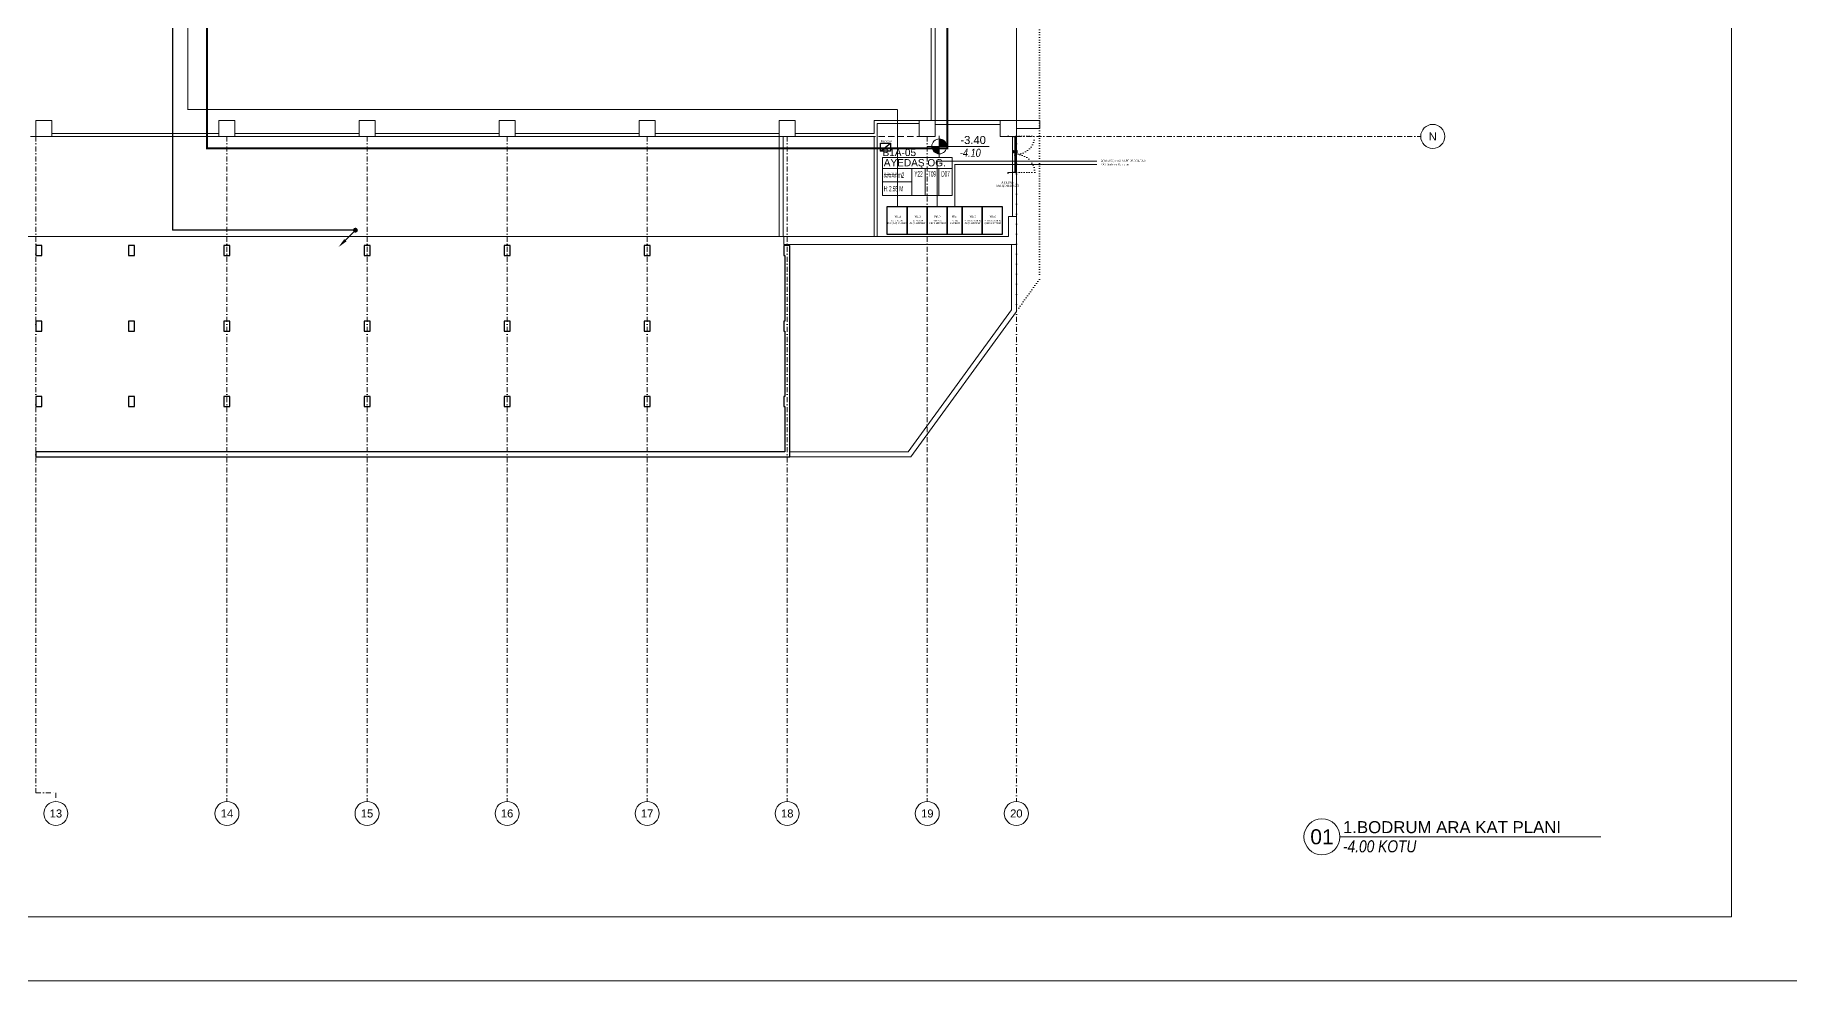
# Model space of a CAD drawing. Header units: metres. Extents: x -17822 to 152406, y -4219 to 19791.
# Drawn here: x 91521 to 100291, y -4219 to 506 of the extents above; entities that cross this region are included whole.
import ezdxf
from ezdxf.enums import TextEntityAlignment as Align

# ---------------------------------------------------------------- set-up
doc = ezdxf.new("R2010")
doc.units = ezdxf.units.M
doc.header["$LTSCALE"] = 100
doc.header["$MEASUREMENT"] = 0
for name, pattern in [('DASHDOT2', [0.5, 0.25, -0.125, 0, -0.125]), ('DOT2', [0.125, 0, -0.125]), ('HIDDEN', [0.375, 0.25, -0.125]), ('HIDDEN2', [4.7625, 3.175, -1.5875])]:
    doc.linetypes.add(name, pattern=pattern)
doc.layers.get('0').update_dxf_attribs({"color": 9, "lineweight": 9})
for name, color, linetype, lineweight in [('00', 9, 'Continuous', 9), ('01', 9, 'Continuous', 9), ('05S', 9, 'Continuous', 9), ('06B', 9, 'Continuous', 9), ('06C', 9, 'Continuous', 9), ('06D', 9, 'Continuous', 9), ('10', 9, 'Continuous', 9), ('20', 9, 'DOT2', 9), ('21', 9, 'Continuous', 9), ('21_mahal200', 9, 'Continuous', 9), ('24', 9, 'DASHDOT2', 9), ('BINA', 8, 'Continuous', 9), ('E-AG Hat', 5, 'Continuous', 30), ('E-KABLO', 7, 'Continuous', 30), ('E-KUVVET PANOSU (MCC)', 7, 'Continuous', 30), ('E-OG Kablo', 1, 'Continuous', 40), ('E-OK', 3, 'Continuous', 30), ('E-YAZI', 7, 'Continuous', 30), ('elektrik-og', 7, 'Continuous', 30)]:
    doc.layers.add(name, color=color, linetype=linetype, lineweight=lineweight)
doc.styles.add('Arial', font='arial.ttf', dxfattribs={"height": 2.5})
doc.styles.add('MuuM_TEXT-ITALIC', font='ARIALNI.TTF')
doc.styles.add('MuuM_TEXT-STANDART', font='ARIALN.TTF')
doc.styles.get("Standard").update_dxf_attribs({"font": 'ARIALN.TTF'})

# ---------------------------------------------------------------- blocks, each defined once
blk = doc.blocks.new('0_drawinglabel')
blk.add_lwpolyline([(3, 0), (46.46, 0)])
blk.add_circle((0, 0), 3)
at = {"style": 'Arial'}
blk.add_attdef('CIZIMNO', text='', height=2.5, dxfattribs=at).set_placement((0, 0), align=Align.MIDDLE)
blk.add_attdef('CIZIMADI', text='', height=2, dxfattribs=at).set_placement((3.5, 0), align=Align.BOTTOM_LEFT)
blk.add_attdef('OLCEK', text='', height=2, dxfattribs=at).set_placement((46.46, 0), align=Align.BOTTOM_RIGHT)
at = {"style": 'MuuM_TEXT-ITALIC'}
blk.add_attdef('DRAWINGNAME', text='', height=2, dxfattribs=at).set_placement((3.5, -0.59), align=Align.TOP_LEFT)
blk.add_attdef('SCALE', text='', height=2, dxfattribs=at).set_placement((46.46, -0.59), align=Align.TOP_RIGHT)
blk = doc.blocks.new('*U193')
at = {"layer": 'E-OK', "color": 3, "linetype": 'Continuous'}
blk.add_line((-126, -126), (0, 0), dxfattribs=at)
at = {"layer": 'E-OK', "color": 4, "linetype": 'Continuous', "const_width": 30}
blk.add_lwpolyline([(-15, 0, 1), (15, 0, 1)], format="xyb", close=True, dxfattribs=at)
at = {"layer": 'E-OK', "color": 3, "linetype": 'Continuous'}
blk.add_solid([(-112, -140), (-140, -112), (-211, -211)], dxfattribs=at)
blk = doc.blocks.new('p-kolon_80x80')
blk.add_lwpolyline([(-40, -40), (40, -40), (40, 40), (-40, 40)], close=True)
blk = doc.blocks.new('1.Bod.Ara.Sitatik Elk')
at = {"lineweight": -3}
for points in [[(7525, -10230), (11292.5, -10230), (11292.5, -9175), (11262.5, -9175), (11262.5, -9225), (11267.5, -9225), (11267.5, -9552.5), (11262.5, -9552.5), (11262.5, -9602.5), (11267.5, -9602.5), (11267.5, -9930), (11262.5, -9930), (11262.5, -9980), (11267.5, -9980), (11267.5, -10205), (7525, -10205)], [(7525, -9225), (7555, -9225), (7555, -9175), (7525, -9175)], [(7987.5, -9225), (8017.5, -9225), (8017.5, -9175), (7987.5, -9175)], [(8465, -9225), (8495, -9225), (8495, -9175), (8465, -9175)], [(9165, -9225), (9195, -9225), (9195, -9175), (9165, -9175)], [(9865, -9225), (9895, -9225), (9895, -9175), (9865, -9175)], [(10565, -9225), (10595, -9225), (10595, -9175), (10565, -9175)], [(7525, -9602.5), (7555, -9602.5), (7555, -9552.5), (7525, -9552.5)], [(7987.5, -9602.5), (8017.5, -9602.5), (8017.5, -9552.5), (7987.5, -9552.5)], [(8465, -9602.5), (8495, -9602.5), (8495, -9552.5), (8465, -9552.5)], [(9165, -9602.5), (9195, -9602.5), (9195, -9552.5), (9165, -9552.5)], [(9865, -9602.5), (9895, -9602.5), (9895, -9552.5), (9865, -9552.5)], [(10565, -9602.5), (10595, -9602.5), (10595, -9552.5), (10565, -9552.5)], [(7525, -9980), (7555, -9980), (7555, -9930), (7525, -9930)], [(7987.5, -9980), (8017.5, -9980), (8017.5, -9930), (7987.5, -9930)], [(8465, -9980), (8495, -9980), (8495, -9930), (8465, -9930)], [(9165, -9980), (9195, -9980), (9195, -9930), (9165, -9930)], [(9865, -9980), (9895, -9980), (9895, -9930), (9865, -9930)], [(10565, -9980), (10595, -9980), (10595, -9930), (10565, -9930)]]:
    blk.add_lwpolyline(points, close=True, dxfattribs=at)
at = {"layer": '01'}
for p, q in [((12400, -9496.1), (12400, -9170)), ((12400, -9170), (12425, -9170)), ((12425, -9170), (12425, -9504.3)), ((11884.2, -10205), (12400, -9496.1)), ((12425, -9504.3), (11896.9, -10230)), ((11292.5, -10230), (11292.5, -10205)), ((11292.5, -10205), (11884.2, -10205)), ((11896.9, -10230), (11292.5, -10230))]:
    blk.add_line(p, q, dxfattribs=at)
for p in [(7565, -8590), (8480, -8590), (9180, -8590), (9880, -8590), (10580, -8590), (11280, -8590), (11980, -8590), (12385, -8590)]:
    blk.add_blockref('p-kolon_80x80', p, dxfattribs=at)
blk = doc.blocks.new('0_roomno2')
blk.add_lwpolyline([(19.38, -10.5), (0, -10.5), (0, 0), (19.38, 0)], close=True)
for points in [[(0, -3), (19.38, -3)], [(8.12, -3), (8.12, -10.5)], [(11.88, -3), (11.88, -10.5)], [(15.62, -3), (15.62, -10.5)], [(0, -6.75), (8.12, -6.75)]]:
    blk.add_lwpolyline(points)
at = {"style": 'MuuM_TEXT-STANDART', "width": 0.6}
blk.add_text('H:', height=1.5, dxfattribs=at).set_placement((0.35, -8.61), align=Align.MIDDLE_LEFT)
at = {"style": 'Arial'}
blk.add_attdef('ODANO', (0, 1.17), '', height=2, dxfattribs=at)
at = {"style": 'MuuM_TEXT-STANDART', "width": 0.6}
for tag, p in [('M2', (0.35, -4.88)), ('TEMIZTAVANYUKSEKLIGI', (1.8, -8.61))]:
    blk.add_attdef(tag, text='', height=1.5, dxfattribs=at).set_placement(p, align=Align.MIDDLE_LEFT)
at = {"style": 'Arial'}
blk.add_attdef('MEKANADI', text='', height=2, dxfattribs=at).set_placement((0.35, -3), align=Align.BOTTOM_LEFT)
at = {"style": 'MuuM_TEXT-STANDART', "width": 0.6}
for tag, p in [('YER01', (10, -4.5)), ('TAVAN01', (13.75, -4.5)), ('DUVAR01', (17.5, -4.5)), ('YER02', (10, -6.75)), ('YER03', (10, -9)), ('TAVAN02', (13.75, -6.75)), ('TAVAN03', (13.75, -9)), ('DUVAR02', (17.5, -6.75)), ('DUVAR03', (17.5, -9))]:
    blk.add_attdef(tag, text='', height=1.5, dxfattribs=at).set_placement(p, align=Align.MIDDLE_CENTER)
blk = doc.blocks.new('prf-scr2')
at = {"linetype": 'DOT2', "ltscale": 10}
blk.add_line((0, 0.2), (0, -1.1), dxfattribs=at)
for p, q in [((-0.1, -0.2), (0.1, -0.3)), ((0.1, -0.2), (-0.1, -0.2)), ((0.1, -0.3), (-0.1, -0.3)), ((-0.1, -0.3), (0.1, -0.4)), ((0.1, -0.4), (-0.1, -0.4)), ((0.1, -0.5), (-0.1, -0.4)), ((-0.1, -0.4), (0.1, -0.4)), ((0.1, -0.6), (-0.1, -0.5)), ((-0.1, -0.5), (0.1, -0.5)), ((-0.1, -0.6), (0.1, -0.7)), ((0.1, -0.6), (-0.1, -0.6)), ((-0.1, -0.6), (0.1, -0.6)), ((-0.1, -0.7), (0.1, -0.8)), ((0.1, -0.7), (-0.1, -0.7)), ((-0.1, -0.8), (0.1, -0.8)), ((0.1, -0.8), (-0.1, -0.8)), ((0.1, -0.2), (0, -0.1)), ((0, -0.2), (0.1, -0.2))]:
    blk.add_line(p, q)
blk.add_lwpolyline([(0.2, 0), (-0.2, 0), (-0.2, 0), (-0.1, -0.1), (0.1, -0.1), (0.2, 0), (0.2, 0)], close=True)
for points in [[(0.2, 0), (-0.2, 0)], [(-0.1, -0.1), (-0.1, -0.2), (-0.1, -0.2), (-0.1, -0.2), (-0.1, -0.2), (-0.1, -0.3), (-0.1, -0.3), (-0.1, -0.3), (-0.1, -0.3), (-0.1, -0.4), (-0.1, -0.4), (-0.1, -0.4), (-0.1, -0.4), (-0.1, -0.4), (-0.1, -0.5), (-0.1, -0.5), (-0.1, -0.5), (-0.1, -0.5), (-0.1, -0.5), (-0.1, -0.5), (-0.1, -0.6), (-0.1, -0.6), (-0.1, -0.6), (-0.1, -0.6), (-0.1, -0.6), (-0.1, -0.7), (-0.1, -0.7), (-0.1, -0.7), (-0.1, -0.7), (-0.1, -0.7), (-0.1, -0.8), (-0.1, -0.8), (-0.1, -0.8), (-0.1, -0.8), (0, -0.9), (0, -0.9), (0, -0.9), (0.1, -0.8), (0.1, -0.8), (0.1, -0.7), (0.1, -0.7), (0.1, -0.7), (0.1, -0.7), (0.1, -0.7), (0.1, -0.7), (0.1, -0.6), (0.1, -0.6), (0.1, -0.6), (0.1, -0.6), (0.1, -0.6), (0.1, -0.5), (0.1, -0.5), (0.1, -0.5), (0.1, -0.5), (0.1, -0.4), (0.1, -0.4), (0.1, -0.4), (0.1, -0.4), (0.1, -0.4), (0.1, -0.3), (0.1, -0.3), (0.1, -0.3), (0.1, -0.3), (0.1, -0.3), (0.1, -0.3), (0.1, -0.2), (0.1, -0.2), (0.1, -0.2), (0.1, -0.2), (0.1, -0.2), (0.1, -0.1)]]:
    blk.add_lwpolyline(points)
blk = doc.blocks.new('gr-p-barel kilitli kapı kolu')
at = {"layer": '05S'}
h = blk.add_hatch(color=256, dxfattribs=at)
h.paths.add_polyline_path([(1.3, 0.8), (-1.3, 0.8), (-1.3, 0.7), (1.3, 0.7)])
h.paths.add_polyline_path([(2.75, 0.7), (-2.75, 0.7), (-2.75, 0), (2.75, 0)])
h.paths.add_polyline_path([(-11.7, 4.9), (-11.7, 6.7), (0.9, 6.7), (0.9, 0.8), (-0.9, 0.8), (-0.9, 4.9)])
at = {"flags": 128}
for points in [[(-0.9, 0.8), (-0.9, 4.9), (-11.7, 4.9), (-11.7, 6.7), (0.9, 6.7), (0.9, 0.8)], [(-0.8, 5), (0.8, 6.6)]]:
    blk.add_lwpolyline(points, dxfattribs=at)
blk.add_lwpolyline([(-2.75, 0), (-2.75, 0.7), (2.75, 0.7), (2.75, 0)])
blk.add_lwpolyline([(-1.3, 0.7), (1.3, 0.7), (1.3, 0.8), (-1.3, 0.8)], close=True)
blk = doc.blocks.new('K2_SAC')
at = {"layer": '06C'}
blk.add_lwpolyline([(-71.5, 60.3, 1), (-71.8, 59.6), (-69.9, 58.9), (-69.6, 59.7), (-71.6, 60.4)], format="xyb", dxfattribs=at)
blk.add_arc((-71.6, 60), 0.5, 34.00489, 287.74469, dxfattribs=at)
at = {"layer": '10'}
for points in [[(-174.4, 60.3, 0.414214), (-174.4, 60.2), (-170.2, 58.7, 0.414214), (-170.1, 58.8), (-159.7, 88.3), (-159.5, 88.2), (-169.9, 58.7, -0.414214), (-170.3, 58.6), (-174.4, 60, -0.414214), (-174.6, 60.4), (-174.3, 61.2, -0.414214), (-173.9, 61.4), (-172.9, 61.1), (-173, 60.9), (-174, 61.2, 0.414214), (-174.1, 61.2)], [(-161, 84.1, 0.414214), (-160.8, 83.7), (-159.8, 83.3, 0.414214), (-159.5, 83.5), (-157.4, 89.6, 0.414214), (-157.5, 90, 0.414214), (-157.9, 89.8), (-158.2, 88.9), (-159.2, 89.3), (-156.2, 97.8, 0.414214), (-156.4, 98.1), (-160.6, 99.6, 0.414214), (-160.9, 99.4), (-161.2, 98.5, 0.414214), (-161, 98.2), (-160, 97.8), (-159.9, 98), (-161, 98.4, -0.414214), (-161, 98.5), (-160.7, 99.3, -0.414214), (-160.6, 99.4), (-156.5, 97.9, -0.414214), (-156.4, 97.8), (-159.4, 89.1), (-158.1, 88.7), (-157.7, 89.7, -0.414214), (-157.6, 89.8, -0.414214), (-157.5, 89.6), (-159.6, 83.6, -0.414214), (-159.8, 83.5), (-160.7, 83.9, -0.414214), (-160.8, 84), (-160.5, 84.8), (-160.7, 84.9)], [(-156.5, 98.7), (-155.4, 97.7), (-156.3, 94.9), (-156.2, 94.9), (-155.2, 97.7), (-156.3, 98.8, 14.796002)], [(4, -2.7, -0.414214), (3.9, -2.7), (-0.3, -1.3, -0.414214), (-0.4, -1.2), (10.4, 29.3), (10.2, 29.4), (-0.6, -1.1, 0.414214), (-0.4, -1.5), (3.8, -2.9, 0.414214), (4.2, -2.7), (4.5, -1.9, 0.414214), (4.3, -1.5), (3.2, -1.1), (3.2, -1.3), (4.2, -1.7, -0.414214), (4.3, -1.8)], [(8.7, 25.2, -0.414214), (8.3, 25), (7.4, 25.4, -0.414214), (7.2, 25.7), (9.3, 31.8, -0.414214), (9.7, 32, -0.414214), (9.9, 31.6), (9.6, 30.7), (10.5, 30.4), (13.5, 38.9, -0.414214), (13.9, 39.1), (18, 37.7, -0.414214), (18.2, 37.3), (17.9, 36.4, -0.414214), (17.5, 36.2), (16.5, 36.6), (16.5, 36.8), (17.6, 36.4, 0.414214), (17.7, 36.5), (18, 37.3, 0.414214), (17.9, 37.5), (13.8, 38.9, 0.414214), (13.7, 38.8), (10.6, 30.2), (9.3, 30.6), (9.7, 31.7, 0.414214), (9.6, 31.8, 0.414214), (9.5, 31.7), (7.4, 25.7, 0.414214), (7.5, 25.5), (8.4, 25.2, 0.414214), (8.5, 25.3), (8.8, 26.1), (9, 26.1)], [(14.3, 39.5), (12.8, 39.3), (11.8, 36.6), (11.6, 36.7), (12.6, 39.5), (14.2, 39.7, -14.796002)]]:
    blk.add_lwpolyline(points, format="xyb", close=True, dxfattribs=at)
for points in [[(-73.8, 64.8), (-74.4, 62.9), (-74.1, 62.8), (-74.5, 61.8), (-157.3, 90.5), (-157, 91.5), (-156.7, 91.4), (-156.1, 93.3), (-156.3, 93.4), (-156.9, 91.8), (-157.2, 91.9), (-157.7, 90.3), (-74.3, 61.4), (-73.8, 63), (-74, 63.1), (-73.5, 64.7)], [(-74.4, 62.9), (-73.8, 64.8), (-73.2, 64.6), (-72.7, 66.1), (-156.1, 95.1), (-156.6, 93.5), (-156.1, 93.3), (-156.7, 91.4), (-156.4, 91.3), (-155.7, 93.5), (-156.2, 93.7), (-155.9, 94.7), (-73, 66), (-73.4, 65), (-74, 65.2), (-74.7, 63), (-74.4, 62.9)], [(-72.2, 64.2), (-72.8, 62.3), (-73.1, 62.4), (-73.4, 61.4), (9.9, 32.5), (10.2, 33.5), (9.9, 33.6), (10.6, 35.5), (10.9, 35.4), (10.3, 33.8), (10.6, 33.7), (10.1, 32.2), (-73.8, 61.3), (-73.3, 62.8), (-73, 62.7), (-72.4, 64.3)], [(-72.8, 62.3), (-72.2, 64.2), (-72.7, 64.4), (-72.2, 66), (11.7, 36.9), (11.2, 35.3), (10.6, 35.5), (9.9, 33.6), (9.7, 33.7), (10.4, 35.9), (11, 35.7), (11.3, 36.7), (-72, 65.6), (-72.3, 64.6), (-71.8, 64.4), (-72.5, 62.2), (-72.8, 62.3)]]:
    blk.add_lwpolyline(points, dxfattribs=at)
for points in [[(-156.7, 90.5), (-152.9, 89.2), (-151.6, 93), (-155.4, 94.3)], [(-156.3, 90.7), (-153.1, 89.6), (-152, 92.8), (-155.2, 93.9)], [(-75, 62.2), (-80.7, 64.1), (-79.3, 67.9), (-73.7, 66)], [(-75.2, 62.6), (-80.3, 64.3), (-79.2, 67.5), (-74.1, 65.8)], [(-75.2, 61), (-73.4, 60.4), (-73.2, 60.9), (-75.6, 61.7), (-75.6, 61.7), (-75.7, 61.2)], [(-71.3, 66.4), (-73.1, 67), (-73.3, 66.5), (-71.5, 65.9), (-70.9, 65.7), (-70.7, 66.2)], [(-72.8, 61.4), (-67.1, 59.5), (-65.8, 63.2), (-71.5, 65.2)], [(-72.4, 61.6), (-67.3, 59.8), (-66.2, 63.1), (-71.3, 64.8)], [(9.4, 32.9), (3.7, 34.9), (5, 38.7), (10.7, 36.7)], [(9.2, 33.3), (4.1, 35.1), (5.2, 38.3), (10.3, 36.5)]]:
    blk.add_lwpolyline(points, close=True, dxfattribs=at)
for centre in [(-156.9, 99.4), (15, 39.8)]:
    blk.add_circle(centre, 0.55, dxfattribs=at)
at = {"layer": '20'}
for p, q in [((-156.9, 99.4), (-127.2, 184.9)), ((15, 39.8), (44.6, 125.3))]:
    blk.add_line(p, q, dxfattribs=at)
at = {"layer": '20', "linetype": 'HIDDEN'}
for points in [[(-156.6, 98), (-157, 96.8), (-158.4, 97.2), (-158, 98.5)], [(-156.5, 98.7), (-157.1, 97), (-158.1, 97.4), (-157.6, 99.1)], [(13.9, 38.9), (13.5, 37.6), (14.9, 37.2), (15.3, 38.4)], [(14.3, 39.5), (13.7, 37.8), (14.8, 37.4), (15.3, 39.1)]]:
    blk.add_lwpolyline(points, dxfattribs=at)
at = {"layer": '20'}
for centre, start, end in [((-156.9, 99.4), 338.46909, 70.87479), ((15, 39.8), 70.87479, 163.28049)]:
    blk.add_arc(centre, 90.5, start, end, dxfattribs=at)
at = {"layer": '06B', "xscale": -1, "rotation": 160.8747897857572}
blk.add_blockref('gr-p-barel kilitli kapı kolu', (-81.9, 64), dxfattribs=at)
at = {"layer": '06B', "rotation": 340.8747897857572}
blk.add_blockref('gr-p-barel kilitli kapı kolu', (-80.2, 68.8), dxfattribs=at)
at = {"layer": '10', "rotation": 70.87478978575723}
for p in [(-156.6, 92.6), (-72.7, 63.5)]:
    blk.add_blockref('prf-scr2', p, dxfattribs=at)
at = {"layer": '10', "xscale": -1, "rotation": 250.8747897857573}
for p in [(-73.8, 63.9), (10.6, 34.6)]:
    blk.add_blockref('prf-scr2', p, dxfattribs=at)
blk = doc.blocks.new('0_elevationtarget-p-bk')
h = blk.add_hatch(color=250)
h.paths.add_polyline_path([(1.88, 0, 0.414214), (0, 1.88), (0, 0)])
h.paths.add_polyline_path([(0, 0), (-1.88, 0, 0.414214), (0, -1.88)])
blk.add_line((0, -2.62), (0, 2.62))
blk.add_lwpolyline([(12.45, 0), (-3, 0)])
blk.add_circle((0, 0), 1.88)
at = {"style": 'Arial'}
blk.add_attdef('BITMISKOT', text='', height=2, dxfattribs=at).set_placement((4.5, 0), align=Align.BOTTOM_LEFT)
at = {"style": 'MuuM_TEXT-ITALIC'}
blk.add_attdef('FINISHINGFLOORLEVEL', text='', height=2, dxfattribs=at).set_placement((4.5, -0.59), align=Align.TOP_LEFT)
blk = doc.blocks.new('1.Bod.Ara.Mimari Elk')
at = {"layer": '00'}
for points in [[(12020, -7830), (12020, -8550), (12000, -8550), (12000, -7830)], [(12345, -8550), (12020, -8550), (12020, -8570), (12345, -8570)], [(7605, -8630), (8440, -8630), (8440, -8615), (7605, -8615)], [(8520, -8630), (9140, -8630), (9140, -8615), (8520, -8615)], [(9220, -8630), (9840, -8630), (9840, -8615), (9220, -8615)], [(9920, -8630), (10540, -8630), (10540, -8615), (9920, -8615)], [(10620, -8630), (11240, -8630), (11240, -8615), (10620, -8615)], [(11240, -8630), (11240, -9130), (11260, -9130), (11260, -8630)], [(12425, -9030), (12425, -8810), (12405, -8810), (12405, -9030)]]:
    blk.add_lwpolyline(points, close=True, dxfattribs=at)
for points in [[(11940, -8550), (11715, -8550), (11715, -8615), (11320, -8615), (11320, -8630), (11715, -8630), (11715, -9130)], [(11730, -9130), (11730, -8565), (11940, -8565)]]:
    blk.add_lwpolyline(points, dxfattribs=at)
at = {"layer": '01'}
blk.add_lwpolyline([(11262.5, -9130), (12385, -9130), (12385, -9030), (12425, -9030), (12425, -9170), (11262.5, -9170)], close=True, dxfattribs=at)
at = {"layer": '06D'}
for points in [[(12425, -9170), (12425, -6376.29)], [(12405, -9030), (12405, -8630)], [(905, -9130), (11262.5, -9130)]]:
    blk.add_lwpolyline(points, dxfattribs=at)
blk.add_lwpolyline([(12542.36, -8550), (12425, -8550), (12425, -8590), (12542.36, -8590)], close=True, dxfattribs=at)
at = {"layer": '20'}
blk.add_lwpolyline([(11136.56, -4590), (11320, -4700), (11759.99, -5092.75, -0.2171689), (11767.85, -5110), (11767.85, -5390), (12185.66, -6150), (12540, -7329.46), (12540, -9344.49), (12425, -9504.28)], format="xyb", dxfattribs=at)
at = {"layer": '20', "ltscale": 2, "const_width": 10}
blk.add_lwpolyline([(8380, -5050), (8380, -8690), (12080, -8690), (12080, -6110), (9520, -6110), (9520, -5050)], close=True, dxfattribs=at)
blk.add_lwpolyline([(5340, -8750), (5340, -5330), (7540, -5330), (7540, -6950), (7540, -7350.38, -0.2628505), (6470, -8635), (6470, -8455), (6150, -8455), (6150, -8750)], format="xyb", close=True, dxfattribs=at)
at = {"layer": '20', "linetype": 'HIDDEN2', "ltscale": 0.1}
blk.add_lwpolyline([(1640, -8630), (11940, -8630)], dxfattribs=at)
at = {"layer": '10', "rotation": 289.1252102133994}
blk.add_blockref('K2_SAC', (12383.82, -8809.82), dxfattribs=at)
at = {"layer": '21', "xscale": 20, "yscale": 20, "zscale": 20}
blk.add_blockref('0_elevationtarget-p-bk', (12040, -8679.81), dxfattribs=at).add_auto_attribs({'BITMISKOT': ' -3.40', 'FINISHINGFLOORLEVEL': ' -4.10'})
at = {"layer": '21_mahal200'}
ref = blk.add_blockref('0_roomno2', (11756.18, -8736.11), dxfattribs=dict(at, xscale=18, yscale=18, zscale=18))
ref.add_attrib('ODANO', 'B1A-05', (11756.18, -8728.33), dxfattribs={"layer": '0', "height": 36, "style": 'Arial'})
ref.add_attrib('MEKANADI', 'AYEDAŞ OG.', dxfattribs={"layer": '0', "height": 36, "style": 'Arial'}).set_placement((11762.48, -8790.11), align=Align.BOTTOM_LEFT)
ref.add_attrib('M2', '##### m2', dxfattribs={"layer": '0', "height": 27, "style": 'MuuM_TEXT-STANDART', "width": 0.6}).set_placement((11762.48, -8823.86), align=Align.MIDDLE_LEFT)
ref.add_attrib('TEMIZTAVANYUKSEKLIGI', '2.55 M', dxfattribs={"layer": '0', "height": 27, "style": 'MuuM_TEXT-STANDART', "width": 0.6}).set_placement((11788.58, -8891.06), align=Align.MIDDLE_LEFT)
ref.add_attrib('YER01', 'Y22', dxfattribs={"layer": '0', "height": 27, "style": 'MuuM_TEXT-STANDART', "width": 0.6}).set_placement((11936.18, -8817.11), align=Align.MIDDLE_CENTER)
ref.add_attrib('TAVAN01', 'T09', dxfattribs={"layer": '0', "height": 27, "style": 'MuuM_TEXT-STANDART', "width": 0.6}).set_placement((12003.68, -8817.11), align=Align.MIDDLE_CENTER)
ref.add_attrib('DUVAR01', 'D07', dxfattribs={"layer": '0', "height": 27, "style": 'MuuM_TEXT-STANDART', "width": 0.6}).set_placement((12071.18, -8817.11), align=Align.MIDDLE_CENTER)
blk = doc.blocks.new('0_aks')
at = {"linetype": 'Continuous'}
blk.add_circle((0, 0), 3, dxfattribs=at)
at = {"style": 'Arial'}
blk.add_attdef('AKS', text='', height=2, dxfattribs=at).set_placement((0, 0), align=Align.MIDDLE_CENTER)
blk = doc.blocks.new('p-akslar_yeni')
at = {"layer": '24'}
for points in [[(13940, -8575), (13940, -11854.6), (14040, -11854.6), (14040, -11897.2)], [(14895, -8575), (14895, -11897.2)], [(15595, -8575), (15595, -11897.2)], [(16295, -8575), (16295, -11897.2)], [(16995, -8575), (16995, -11897.2)], [(17695, -8575), (17695, -11897.2)], [(18395, -8575), (18395, -11897.2)], [(18840, -8575), (20861, -8575)], [(18840, -8575), (18840, -11897.2)]]:
    blk.add_lwpolyline(points, dxfattribs=at)
at = {"layer": '21', "xscale": 20, "yscale": 20, "zscale": 20}
for p, values in [((20921, -8575), {'AKS': 'N'}), ((14040, -11957.2), {'AKS': '13'}), ((14895, -11957.2), {'AKS': '14'}), ((15595, -11957.2), {'AKS': '15'}), ((16295, -11957.2), {'AKS': '16'}), ((16995, -11957.2), {'AKS': '17'}), ((17695, -11957.2), {'AKS': '18'}), ((18395, -11957.2), {'AKS': '19'}), ((18840, -11957.2), {'AKS': '20'})]:
    blk.add_blockref('0_aks', p, dxfattribs=at).add_auto_attribs(values)
blk = doc.blocks.new('HÜCRELER233')
at = {"layer": 'E-AG Hat', "color": 4}
for points in [[(589332, -263044), (590332, -263044), (590332, -264444), (589332, -264444)], [(590332, -263044), (591332, -263044), (591332, -264444), (590332, -264444)], [(591332, -263044), (592332, -263044), (592332, -264444), (591332, -264444)], [(592332, -263044), (593082, -263044), (593082, -264444), (592332, -264444)], [(593082, -263044), (594082, -263044), (594082, -264444), (593082, -264444)], [(594082, -263044), (595082, -263044), (595082, -264444), (594082, -264444)]]:
    blk.add_lwpolyline(points, close=True, dxfattribs=at)
at = {"layer": 'BINA', "width": 2932.46, "attachment_point": 2}
for s, insert, char_height in [('{\\fTimes New Roman|b0|i0|c162|p18;BCD BLOK \\PTM ÇIKIŞ HÜCRESİ}', (589832, -263715), 75), ('{\\fTimes New Roman|b0|i0|c162|p18;H0-4}', (589852, -263509), 100), ('{\\fTimes New Roman|b0|i0|c162|p18;BCD BLOK \\PÖLÇÜ HÜCRESİ}', (590852, -263715), 75), ('{\\fTimes New Roman|b0|i0|c162|p18;H0-3}', (590852, -263509), 100), ('{\\fTimes New Roman|b0|i0|c162|p18;TM4805\\PÇIKIŞ HÜCRESİ}', (591840, -263715), 75), ('{\\fTimes New Roman|b0|i0|c162|p18;H0-2}', (591840, -263509), 100), ('{\\fTimes New Roman|b0|i0|c162|p18;GİRİŞ\\PHÜCRESİ}', (592713, -263715), 75), ('{\\fTimes New Roman|b0|i0|c162|p18;H0-1}', (592713, -263509), 100), ('{\\fTimes New Roman|b0|i0|c162|p18;A BLOK (KULE)\\PÖLÇÜ HÜCRESİ}', (593602, -263715), 75), ('{\\fTimes New Roman|b0|i0|c162|p18;H0-5}', (593602, -263509), 100), ('{\\fTimes New Roman|b0|i0|c162|p18;A BLOK (KULE)\\PÇIKIŞ HÜCRESİ}', (594602, -263715), 75), ('{\\fTimes New Roman|b0|i0|c162|p18;H0-6}', (594602, -263509), 100)]:
    blk.add_mtext(s, dxfattribs=dict(at, insert=insert, char_height=char_height))

msp = doc.modelspace()

# ---------------------------------------------------------------- linework, layer by layer
at = {"color": 4}
for points in [[(102159.28, -4218.56), (74159.28, -4218.56), (74159.28, 12601.44), (102159.28, 12601.44)], [(74479.28, 12281.44), (99999.52, 12281.44), (99999.52, -3898.56), (74479.28, -3898.56)]]:
    msp.add_lwpolyline(points, close=True, dxfattribs=at)
at = {"layer": 'E-KABLO', "color": 6}
for p in [(92207.54, 1746.21), (93122.04, -468.41)]:
    msp.add_line(p, (92207.54, -468.41), dxfattribs=at)
at = {"layer": 'E-KUVVET PANOSU (MCC)'}
msp.add_line((95746.34, -74.05), (95796.34, -33.04), dxfattribs=at)
at = {"layer": 'E-KUVVET PANOSU (MCC)', "color": 4}
msp.add_lwpolyline([(95746.34, -33.04), (95796.34, -33.04), (95796.34, -74.05), (95746.34, -74.05)], close=True, dxfattribs=at)
at = {"layer": 'E-OG Kablo', "linetype": 'HIDDEN2', "ltscale": 50, "const_width": 5}
for points in [[(92284.8, 4845), (92284.8, 134.05), (95831.55, 134.05)], [(95831.55, -350), (95831.55, 134.05)], [(96030, -350), (96030, -123.57), (96828.34, -123.57)], [(96030, -350), (96030, -123.57), (96828.34, -123.57)], [(96117.5, -350), (96117.5, -140.04), (96828.34, -140.04)], [(96117.5, -350), (96117.5, -140.04), (96828.34, -140.04)]]:
    msp.add_lwpolyline(points, dxfattribs=at)

# ---------------------------------------------------------------- block references
for name in ['1.Bod.Ara.Mimari Elk', '1.Bod.Ara.Sitatik Elk']:
    msp.add_blockref(name, (84000, 8630))
at = {"layer": '21'}
ref = msp.add_blockref('0_drawinglabel', (97952.4, -3498.56), dxfattribs=dict(at, xscale=30, yscale=30, zscale=30))
ref.add_attrib('CIZIMNO', '01', dxfattribs={"layer": '0', "height": 75, "style": 'Arial'}).set_placement((97952.4, -3498.56), align=Align.MIDDLE)
ref.add_attrib('CIZIMADI', '1.BODRUM ARA KAT PLANI', dxfattribs={"layer": '0', "height": 60, "style": 'Arial'}).set_placement((98057.4, -3498.56), align=Align.BOTTOM_LEFT)
ref.add_attrib('DRAWINGNAME', '-4.00 KOTU', dxfattribs={"layer": '0', "height": 60, "style": 'MuuM_TEXT-ITALIC'}).set_placement((98057.4, -3516.32), align=Align.TOP_LEFT)
ref = msp.add_blockref('0_drawinglabel', (97952.4, -3498.56), dxfattribs=dict(at, xscale=30, yscale=30, zscale=30))
ref.add_attrib('CIZIMNO', '01', dxfattribs={"layer": '0', "height": 75, "style": 'Arial'}).set_placement((97952.4, -3498.56), align=Align.MIDDLE)
ref.add_attrib('CIZIMADI', '1.BODRUM ARA KAT PLANI', dxfattribs={"layer": '0', "height": 60, "style": 'Arial'}).set_placement((98057.4, -3498.56), align=Align.BOTTOM_LEFT)
ref.add_attrib('DRAWINGNAME', '-4.00 KOTU', dxfattribs={"layer": '0', "height": 60, "style": 'MuuM_TEXT-ITALIC'}).set_placement((98057.4, -3516.32), align=Align.TOP_LEFT)
at = {"layer": '24'}
msp.add_blockref('p-akslar_yeni', (77585, 8575), dxfattribs=at)
msp.add_blockref('p-akslar_yeni', (77585, 8575), dxfattribs=at)
at = {"layer": 'E-OK', "xscale": -0.4, "yscale": 0.4, "zscale": 0.4, "rotation": 270}
msp.add_blockref('*U193', (93122.04, -468.41), dxfattribs=at)
at = {"layer": 'elektrik-og', "xscale": 0.1, "yscale": 0.1, "zscale": 0.1}
msp.add_blockref('HÜCRELER233', (36846.81, 25954.36), dxfattribs=at)

# ---------------------------------------------------------------- texts
at = {"layer": 'E-KUVVET PANOSU (MCC)', "char_height": 10, "width": 293.2457, "attachment_point": 2}
for s, insert in [('{\\fTimes New Roman|b0|i0|c162|p18;~}', (95760.26, -40.38)), ('{\\fTimes New Roman|b0|i0|c162|p18;=}', (95781.41, -53.83))]:
    msp.add_mtext(s, dxfattribs=dict(at, insert=insert))
at = {"layer": 'E-OG Kablo', "char_height": 10, "width": 293.2457, "attachment_point": 2}
for s, insert in [('{\\fTimes New Roman|b0|i0|c162|p18;2(3(1x150)mm2 XLPE 20,3/34,5KV}', (96960.42, -116.36)), ('{\\fTimes New Roman|b0|i0|c162|p18;OG Besleme Kabloları}', (96919.82, -134.41))]:
    msp.add_mtext(s, dxfattribs=dict(at, insert=insert))
at = {"layer": 'E-YAZI', "char_height": 10, "width": 293.2457, "attachment_point": 2}
for s, insert in [('{\\fTimes New Roman|b0|i0|c162|p18;Redresör}', (95775.01, -18.67)), ('{\\fTimes New Roman|b0|i0|c162|p18;AYEDAŞ \\PSATIŞ MERKEZİ}', (96380.79, -223.8))]:
    msp.add_mtext(s, dxfattribs=dict(at, insert=insert))

doc.saveas('drawing.dxf')
